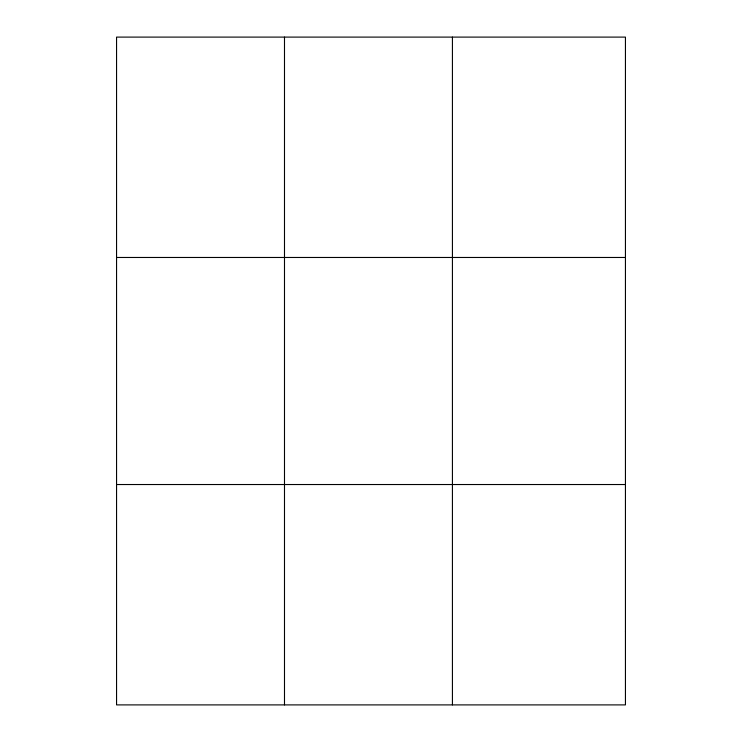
<?xml version="1.0" encoding="UTF-8"?>
<svg xmlns="http://www.w3.org/2000/svg" width="742" height="742" viewBox="0 0 742 742"><rect width="100%" height="100%" fill="white"/><g stroke="black" fill="none" stroke-linecap="round" stroke-linejoin="round"><path stroke-width="1.11" d="M284.492 704.9L284.492 37.1M452.425 704.9L452.425 37.1M116.559 257.474L625.441 257.474M116.559 484.526L625.441 484.526M625.441 631.442L625.441 704.9L116.559 704.9L116.559 37.1L625.441 37.1L625.441 631.442"/></g></svg>
